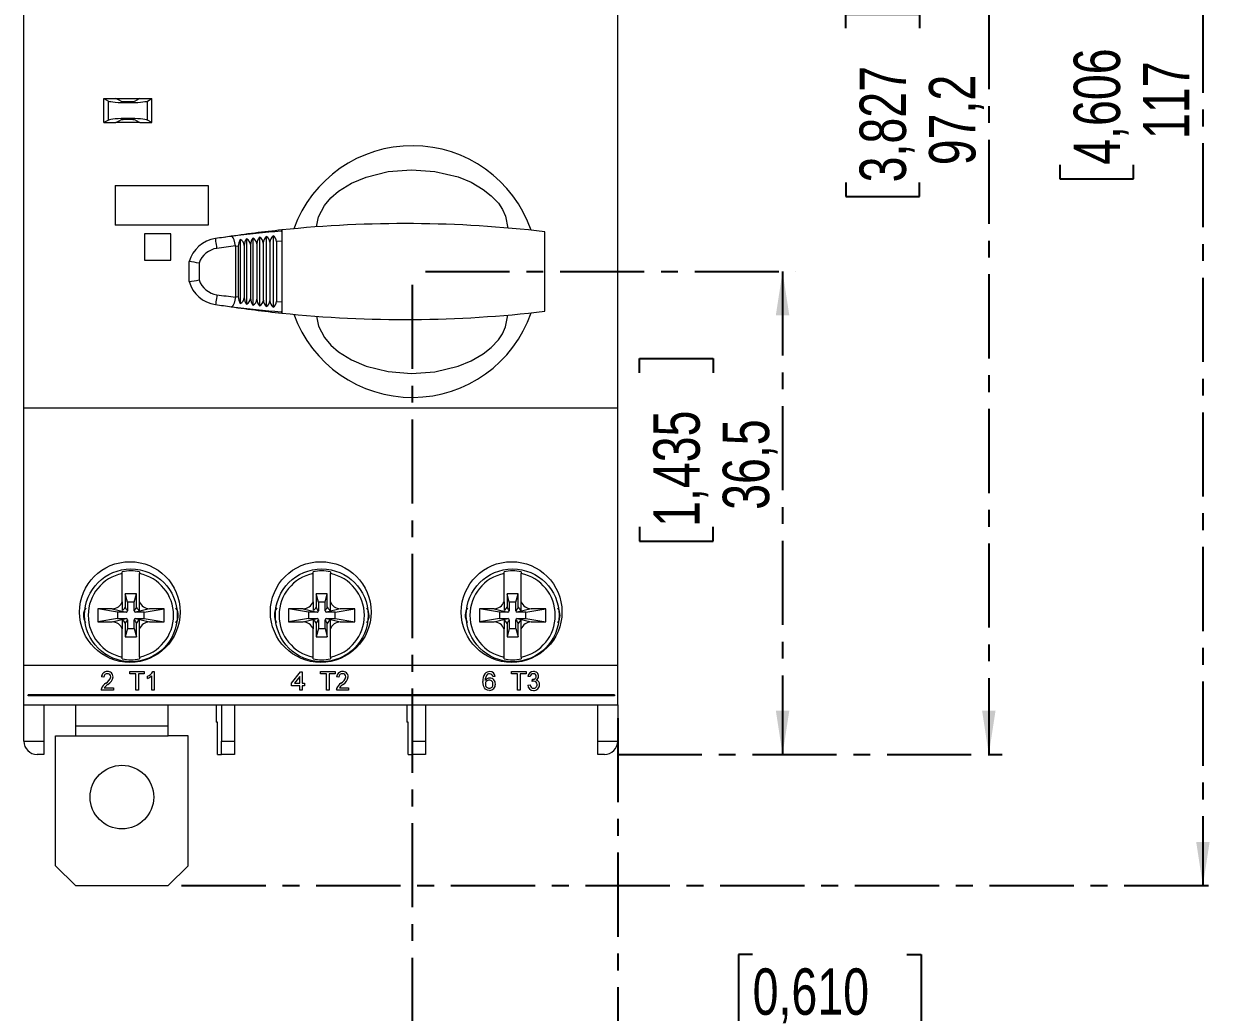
# Model space of a CAD drawing. Header units: millimetres. Extents: x 0 to 420, y 0 to 297.
# Drawn here: x 151.4 to 241.4, y 146.7 to 221.3 of the extents above; entities that cross this region are included whole.
import ezdxf

# ---------------------------------------------------------------- set-up
doc = ezdxf.new("R2010")
doc.units = ezdxf.units.MM
doc.linetypes.add('CENTER', pattern=[10.16, 6.35, -1.27, 1.27, -1.27])
doc.layers.add('CENTRO', color=7, linetype='CENTER')
doc.styles.add('SLDTEXTSTYLE3', font='TXT', dxfattribs={"width": 0.75})
doc.dimstyles.new('SLDDIMSTYLE0', dxfattribs={"dimtxt": 3.5, "dimasz": 3.302, "dimexe": 0, "dimexo": 0.0625, "dimgap": 0.875, "dimtad": 1, "dimdec": 1, "dimrnd": 1e-09, "dimzin": 12, "dimdsep": 46, "dimtxsty": 'SLDTEXTSTYLE3', "dimsah": 1, "dimcen": 0.09, "dimadec": 0, "dimazin": 3, "dimtfac": 1, "dimtdec": 1, "dimtofl": 0, "dimtmove": 0, "dimatfit": 3, "dimfxl": 1, "dimfrac": 2, "dimtolj": 1, "dimtzin": 12, "dimarcsym": 0})

# ---------------------------------------------------------------- blocks, each defined once
blk = doc.blocks.new('_D')
at = {"layer": 'CENTRO', "transparency": 16777216}
for p, q in [((196.243, 263.322), (225.243, 263.322)), ((224.243, 263.322), (224.243, 166.122)), ((213.451, 220.939), (213.451, 222.006)), ((213.451, 222.006), (219.007, 222.006)), ((219.007, 222.006), (219.007, 220.939)), ((213.451, 209.302), (213.451, 208.236)), ((219.007, 208.236), (219.007, 209.302)), ((213.451, 208.236), (219.007, 208.236)), ((196.243, 166.122), (225.243, 166.122))]:
    blk.add_line(p, q, dxfattribs=at)
for points in [[(224.243, 263.322), (223.735, 260.02), (224.751, 260.02)], [(224.243, 166.122), (224.751, 169.424), (223.735, 169.424)]]:
    blk.add_solid(points, dxfattribs=at)
at = {"layer": 'CENTRO', "transparency": 16777216, "char_height": 3.5, "attachment_point": 1, "rotation": 90, "style": 'SLDTEXTSTYLE3'}
for s, insert in [('3,827', (214.495, 209.302)), ('97,2', (219.732, 210.595))]:
    blk.add_mtext(s, dxfattribs=dict(at, insert=insert))
blk = doc.blocks.new('_D_1')
at = {"layer": 'CENTRO', "transparency": 16777216}
for p, q in [((180.743, 201.572), (180.743, 139.222)), ((196.243, 168.872), (196.243, 139.222)), ((206.425, 151.015), (205.358, 151.015)), ((205.358, 151.015), (205.358, 145.459)), ((218.062, 151.015), (219.129, 151.015)), ((219.129, 151.015), (219.129, 145.459)), ((205.358, 145.459), (206.425, 145.459)), ((219.129, 145.459), (218.062, 145.459)), ((180.743, 140.222), (196.243, 140.222)), ((196.243, 140.222), (221.488, 140.222))]:
    blk.add_line(p, q, dxfattribs=at)
for points in [[(180.743, 140.222), (184.045, 139.714), (184.045, 140.73)], [(196.243, 140.222), (192.941, 140.73), (192.941, 139.714)]]:
    blk.add_solid(points, dxfattribs=at)
at = {"layer": 'CENTRO', "transparency": 16777216, "char_height": 3.5, "attachment_point": 1, "style": 'SLDTEXTSTYLE3'}
for s, insert in [('0,610', (206.425, 149.971)), ('15,5', (207.718, 144.734))]:
    blk.add_mtext(s, dxfattribs=dict(at, insert=insert))
blk = doc.blocks.new('_D_2')
at = {"layer": 'CENTRO', "transparency": 16777216}
for p, q in [((181.743, 202.572), (209.684, 202.572)), ((208.684, 202.572), (208.684, 166.122)), ((197.891, 194.93), (197.891, 195.997)), ((197.891, 195.997), (203.447, 195.997)), ((203.447, 195.997), (203.447, 194.93)), ((197.891, 183.293), (197.891, 182.226)), ((203.447, 182.226), (203.447, 183.293)), ((197.891, 182.226), (203.447, 182.226)), ((196.243, 166.122), (209.684, 166.122))]:
    blk.add_line(p, q, dxfattribs=at)
for points in [[(208.684, 202.572), (208.176, 199.27), (209.192, 199.27)], [(208.684, 166.122), (209.192, 169.424), (208.176, 169.424)]]:
    blk.add_solid(points, dxfattribs=at)
at = {"layer": 'CENTRO', "transparency": 16777216, "char_height": 3.5, "attachment_point": 1, "rotation": 90, "style": 'SLDTEXTSTYLE3'}
for s, insert in [('1,435', (198.935, 183.293)), ('36,5', (204.172, 184.586))]:
    blk.add_mtext(s, dxfattribs=dict(at, insert=insert))
blk = doc.blocks.new('_D_3')
at = {"layer": 'CENTRO', "transparency": 16777216}
for p, q in [((193.343, 273.222), (241.395, 273.222)), ((240.395, 273.222), (240.395, 156.222)), ((229.602, 222.268), (229.602, 223.334)), ((229.602, 223.334), (235.158, 223.334)), ((235.158, 223.334), (235.158, 222.268)), ((229.602, 210.63), (229.602, 209.564)), ((235.158, 209.564), (235.158, 210.63)), ((229.602, 209.564), (235.158, 209.564)), ((163.343, 156.222), (241.395, 156.222))]:
    blk.add_line(p, q, dxfattribs=at)
for points in [[(240.395, 273.222), (239.887, 269.92), (240.903, 269.92)], [(240.395, 156.222), (240.903, 159.524), (239.887, 159.524)]]:
    blk.add_solid(points, dxfattribs=at)
at = {"layer": 'CENTRO', "transparency": 16777216, "char_height": 3.5, "attachment_point": 1, "rotation": 90, "style": 'SLDTEXTSTYLE3'}
for s, insert in [('4,606', (230.646, 210.63)), ('117', (235.883, 212.57))]:
    blk.add_mtext(s, dxfattribs=dict(at, insert=insert))

msp = doc.modelspace()

# ---------------------------------------------------------------- linework, layer by layer
at = {"color": 7, "linetype": 'Continuous', "lineweight": 15}
for p, q in [((151.443, 192.272), (151.443, 237.172)), ((196.243, 192.272), (196.243, 237.172)), ((157.477, 215.622), (157.82, 215.444)), ((157.477, 215.622), (158.393, 215.622)), ((157.477, 213.822), (157.477, 215.622)), ((157.82, 214.001), (157.82, 215.444)), ((158.727, 215.449), (158.393, 215.622)), ((158.393, 215.622), (160.193, 215.622)), ((160.193, 215.622), (159.86, 215.449)), ((160.193, 215.622), (161.11, 215.622)), ((160.766, 215.444), (161.11, 215.622)), ((160.766, 214.001), (160.766, 215.444)), ((161.11, 213.822), (161.11, 215.622)), ((157.82, 214.001), (157.477, 213.822)), ((157.477, 213.822), (158.393, 213.822)), ((158.393, 213.822), (158.727, 213.996)), ((160.193, 213.822), (158.393, 213.822)), ((159.86, 213.996), (160.193, 213.822)), ((160.193, 213.822), (161.11, 213.822)), ((161.11, 213.822), (160.766, 214.001)), ((158.343, 209.072), (158.343, 206.072)), ((158.343, 209.072), (165.343, 209.072)), ((165.343, 209.072), (165.343, 206.072)), ((165.343, 206.072), (158.343, 206.072)), ((160.543, 205.422), (160.543, 203.422)), ((162.543, 205.422), (160.543, 205.422)), ((162.543, 203.422), (162.543, 205.422)), ((166.817, 205.192), (166.555, 205.151)), ((166.817, 205.188), (166.817, 205.192)), ((168.729, 205.101), (168.729, 200.044)), ((169.226, 205.158), (169.226, 199.987)), ((169.733, 205.214), (169.733, 199.931)), ((170.246, 205.267), (170.246, 199.878)), ((170.851, 205.617), (170.913, 205.622)), ((170.913, 205.712), (170.913, 199.433)), ((170.913, 205.622), (170.913, 204.87)), ((190.743, 199.572), (190.743, 205.572)), ((167.413, 204.458), (167.41, 204.507)), ((167.623, 204.488), (167.413, 204.458)), ((167.413, 204.458), (167.413, 200.687)), ((167.623, 204.488), (167.623, 200.657)), ((167.775, 204.98), (167.775, 200.165)), ((168.073, 204.549), (168.073, 200.596)), ((168.245, 205.041), (168.245, 200.104)), ((168.54, 204.61), (168.54, 200.535)), ((169.02, 204.669), (169.02, 200.476)), ((169.511, 204.726), (169.511, 200.419)), ((170.01, 204.78), (170.01, 200.365)), ((170.913, 204.87), (170.513, 204.832)), ((170.513, 204.832), (170.513, 200.313)), ((170.913, 204.87), (170.913, 200.275)), ((160.543, 203.422), (162.543, 203.422)), ((163.913, 201.822), (163.913, 203.322)), ((164.663, 203.209), (164.663, 201.935)), ((167.41, 200.638), (167.413, 200.687)), ((167.413, 200.687), (167.623, 200.657)), ((166.817, 199.953), (166.817, 199.957)), ((170.513, 200.313), (170.913, 200.275)), ((170.913, 200.275), (170.913, 199.522)), ((170.913, 199.522), (170.851, 199.528)), ((151.443, 192.272), (196.243, 192.272)), ((151.443, 172.872), (151.443, 192.272)), ((196.243, 172.872), (196.243, 192.272)), ((158.868, 179.776), (158.868, 179.91)), ((160.168, 179.91), (160.168, 179.776)), ((173.268, 179.776), (173.268, 179.91)), ((174.568, 179.91), (174.568, 179.776)), ((187.668, 179.776), (187.668, 179.91)), ((188.968, 179.91), (188.968, 179.776)), ((158.868, 177.644), (158.868, 179.776)), ((160.168, 177.644), (160.168, 179.776)), ((173.268, 177.644), (173.268, 179.776)), ((174.568, 177.644), (174.568, 179.776)), ((187.668, 177.644), (187.668, 179.776)), ((188.968, 177.644), (188.968, 179.776)), ((159.099, 178.257), (159.099, 177.247)), ((159.268, 177.622), (159.099, 178.257)), ((159.938, 178.257), (159.099, 178.257)), ((159.768, 177.622), (159.938, 178.257)), ((159.938, 177.247), (159.938, 178.257)), ((173.499, 178.257), (173.499, 177.247)), ((173.668, 177.622), (173.499, 178.257)), ((174.338, 178.257), (173.499, 178.257)), ((174.168, 177.622), (174.338, 178.257)), ((174.338, 177.247), (174.338, 178.257)), ((187.899, 178.257), (187.899, 177.247)), ((188.068, 177.622), (187.899, 178.257)), ((188.738, 178.257), (187.899, 178.257)), ((188.568, 177.622), (188.738, 178.257)), ((188.738, 177.247), (188.738, 178.257)), ((158.868, 177.644), (158.868, 177.005)), ((159.268, 177.622), (159.268, 176.972)), ((159.768, 177.622), (159.268, 177.622)), ((159.768, 176.972), (159.768, 177.622)), ((160.168, 177.005), (160.168, 177.644)), ((173.268, 177.644), (173.268, 177.005)), ((173.668, 177.622), (173.668, 176.972)), ((174.168, 177.622), (173.668, 177.622)), ((174.168, 176.972), (174.168, 177.622)), ((174.568, 177.005), (174.568, 177.644)), ((187.668, 177.644), (187.668, 177.005)), ((188.068, 177.622), (188.068, 176.972)), ((188.568, 177.622), (188.068, 177.622)), ((188.568, 176.972), (188.568, 177.622)), ((188.968, 177.005), (188.968, 177.644)), ((158.518, 176.872), (157.018, 177.122)), ((158.118, 177.122), (157.018, 177.122)), ((157.018, 177.122), (157.018, 176.122)), ((158.518, 176.372), (157.018, 176.122)), ((158.118, 177.122), (159.168, 176.872)), ((158.118, 176.122), (159.168, 176.372)), ((159.168, 176.872), (158.518, 176.872)), ((158.518, 176.872), (158.518, 176.372)), ((158.518, 176.372), (159.168, 176.372)), ((160.918, 177.122), (159.868, 176.872)), ((160.518, 176.872), (159.868, 176.872)), ((159.868, 176.372), (160.918, 176.122)), ((159.868, 176.372), (160.518, 176.372)), ((160.518, 176.872), (162.018, 177.122)), ((160.518, 176.372), (160.518, 176.872)), ((160.518, 176.372), (162.018, 176.122)), ((162.018, 177.122), (160.918, 177.122)), ((162.018, 176.122), (162.018, 177.122)), ((171.418, 177.122), (171.418, 176.122)), ((172.918, 176.872), (171.418, 177.122)), ((172.518, 177.122), (171.418, 177.122)), ((172.918, 176.372), (171.418, 176.122)), ((172.518, 177.122), (173.568, 176.872)), ((172.518, 176.122), (173.568, 176.372)), ((172.918, 176.872), (172.918, 176.372)), ((173.568, 176.872), (172.918, 176.872)), ((172.918, 176.372), (173.568, 176.372)), ((175.318, 177.122), (174.268, 176.872)), ((174.918, 176.872), (174.268, 176.872)), ((174.268, 176.372), (174.918, 176.372)), ((174.268, 176.372), (175.318, 176.122)), ((174.918, 176.872), (176.418, 177.122)), ((174.918, 176.372), (174.918, 176.872)), ((174.918, 176.372), (176.418, 176.122)), ((176.418, 177.122), (175.318, 177.122)), ((176.418, 176.122), (176.418, 177.122)), ((186.918, 177.122), (185.818, 177.122)), ((185.818, 177.122), (185.818, 176.122)), ((187.318, 176.872), (185.818, 177.122)), ((187.318, 176.372), (185.818, 176.122)), ((186.918, 177.122), (187.968, 176.872)), ((186.918, 176.122), (187.968, 176.372)), ((187.318, 176.872), (187.318, 176.372)), ((187.968, 176.872), (187.318, 176.872)), ((187.318, 176.372), (187.968, 176.372)), ((189.718, 177.122), (188.668, 176.872)), ((189.318, 176.872), (188.668, 176.872)), ((188.668, 176.372), (189.718, 176.122)), ((188.668, 176.372), (189.318, 176.372)), ((189.318, 176.872), (190.818, 177.122)), ((189.318, 176.372), (189.318, 176.872)), ((189.318, 176.372), (190.818, 176.122)), ((190.818, 177.122), (189.718, 177.122)), ((190.818, 176.122), (190.818, 177.122)), ((157.018, 176.122), (158.118, 176.122)), ((158.868, 176.24), (158.868, 175.601)), ((158.868, 173.469), (158.868, 175.601)), ((159.099, 175.998), (159.099, 174.988)), ((159.268, 175.622), (159.099, 174.988)), ((159.268, 176.272), (159.268, 175.622)), ((159.268, 175.622), (159.768, 175.622)), ((159.768, 175.622), (159.768, 176.272)), ((159.768, 175.622), (159.938, 174.988)), ((159.938, 174.988), (159.938, 175.998)), ((160.168, 175.601), (160.168, 176.24)), ((160.168, 173.469), (160.168, 175.601)), ((160.918, 176.122), (162.018, 176.122)), ((171.418, 176.122), (172.518, 176.122)), ((173.268, 176.24), (173.268, 175.601)), ((173.268, 173.469), (173.268, 175.601)), ((173.499, 175.998), (173.499, 174.988)), ((173.668, 175.622), (173.499, 174.988)), ((173.668, 176.272), (173.668, 175.622)), ((173.668, 175.622), (174.168, 175.622)), ((174.168, 175.622), (174.168, 176.272)), ((174.168, 175.622), (174.338, 174.988)), ((174.338, 174.988), (174.338, 175.998)), ((174.568, 175.601), (174.568, 176.24)), ((174.568, 173.469), (174.568, 175.601)), ((175.318, 176.122), (176.418, 176.122)), ((185.818, 176.122), (186.918, 176.122)), ((187.668, 176.24), (187.668, 175.601)), ((187.668, 173.469), (187.668, 175.601)), ((187.899, 175.998), (187.899, 174.988)), ((188.068, 175.622), (187.899, 174.988)), ((188.068, 176.272), (188.068, 175.622)), ((188.068, 175.622), (188.568, 175.622)), ((188.568, 175.622), (188.568, 176.272)), ((188.568, 175.622), (188.738, 174.988)), ((188.738, 174.988), (188.738, 175.998)), ((188.968, 175.601), (188.968, 176.24)), ((188.968, 173.469), (188.968, 175.601)), ((189.718, 176.122), (190.818, 176.122)), ((159.099, 174.988), (159.938, 174.988)), ((173.499, 174.988), (174.338, 174.988)), ((187.899, 174.988), (188.738, 174.988)), ((151.443, 172.872), (196.243, 172.872)), ((151.443, 169.872), (151.443, 172.872)), ((158.868, 173.335), (158.868, 173.469)), ((160.168, 173.469), (160.168, 173.335)), ((173.268, 173.335), (173.268, 173.469)), ((174.568, 173.469), (174.568, 173.335)), ((187.668, 173.335), (187.668, 173.469)), ((188.968, 173.469), (188.968, 173.335)), ((196.243, 169.872), (196.243, 172.872)), ((157.478, 171.96), (157.299, 171.978)), ((159.434, 172.211), (159.434, 172.372)), ((159.434, 172.372), (160.529, 172.372)), ((159.883, 172.211), (159.434, 172.211)), ((159.883, 170.972), (159.883, 172.211)), ((160.529, 172.211), (160.081, 172.211)), ((160.081, 172.211), (160.081, 170.972)), ((160.529, 172.372), (160.529, 172.211)), ((160.781, 171.857), (160.781, 172.022)), ((161.104, 170.972), (161.104, 172.063)), ((161.168, 172.372), (161.283, 172.372)), ((161.283, 172.372), (161.283, 170.972)), ((171.645, 171.493), (172.309, 172.355)), ((172.255, 171.997), (171.866, 171.493)), ((172.255, 171.493), (172.255, 171.997)), ((172.309, 172.355), (172.434, 172.355)), ((172.434, 172.355), (172.434, 171.493)), ((173.834, 172.211), (173.834, 172.372)), ((173.834, 172.372), (174.929, 172.372)), ((174.283, 172.211), (173.834, 172.211)), ((174.283, 170.972), (174.283, 172.211)), ((174.929, 172.211), (174.481, 172.211)), ((174.481, 172.211), (174.481, 170.972)), ((174.929, 172.372), (174.929, 172.211)), ((175.216, 171.96), (175.037, 171.978)), ((186.996, 172.013), (186.816, 171.996)), ((188.234, 172.372), (189.329, 172.372)), ((188.234, 172.211), (188.234, 172.372)), ((188.683, 172.211), (188.234, 172.211)), ((188.683, 170.972), (188.683, 172.211)), ((189.329, 172.211), (188.881, 172.211)), ((188.881, 172.211), (188.881, 170.972)), ((189.329, 172.372), (189.329, 172.211)), ((189.652, 171.996), (189.473, 172.013)), ((158.196, 170.972), (157.281, 170.972)), ((157.511, 171.152), (158.196, 171.152)), ((158.196, 171.152), (158.196, 170.972)), ((160.081, 170.972), (159.883, 170.972)), ((161.283, 170.972), (161.104, 170.972)), ((171.645, 171.313), (171.645, 171.493)), ((172.255, 171.313), (171.645, 171.313)), ((171.866, 171.493), (172.255, 171.493)), ((172.255, 170.972), (172.255, 171.313)), ((172.434, 170.972), (172.255, 170.972)), ((172.434, 171.493), (172.614, 171.493)), ((172.614, 171.313), (172.434, 171.313)), ((172.434, 171.313), (172.434, 170.972)), ((172.614, 171.493), (172.614, 171.313)), ((174.481, 170.972), (174.283, 170.972)), ((175.934, 170.972), (175.019, 170.972)), ((175.25, 171.152), (175.934, 171.152)), ((175.934, 171.152), (175.934, 170.972)), ((188.881, 170.972), (188.683, 170.972)), ((189.455, 171.349), (189.634, 171.367)), ((189.794, 171.637), (189.813, 171.798)), ((196.013, 170.621), (151.768, 170.621)), ((151.768, 170.536), (151.768, 170.621)), ((196.013, 170.536), (151.768, 170.536)), ((196.013, 170.621), (196.013, 170.536)), ((151.443, 169.872), (196.243, 169.872)), ((151.443, 167.122), (151.443, 169.872)), ((152.943, 169.872), (152.943, 167.122)), ((155.343, 169.872), (155.343, 168.272)), ((162.343, 168.272), (162.343, 169.872)), ((165.943, 169.872), (165.943, 168.551)), ((166.343, 169.872), (166.343, 167.122)), ((167.343, 169.872), (167.343, 167.122)), ((180.343, 169.872), (180.343, 168.551)), ((180.743, 169.872), (180.743, 167.122)), ((181.743, 169.872), (181.743, 167.122)), ((194.743, 167.122), (194.743, 169.872)), ((196.243, 169.872), (196.243, 167.122)), ((155.343, 168.272), (162.343, 168.272)), ((155.343, 168.272), (155.343, 167.522)), ((162.343, 167.522), (162.343, 168.272)), ((166.043, 168.551), (165.943, 168.551)), ((166.043, 166.122), (166.043, 168.551)), ((180.443, 168.551), (180.343, 168.551)), ((180.443, 166.122), (180.443, 168.551)), ((153.843, 157.722), (153.843, 167.522)), ((153.843, 167.522), (155.343, 167.522)), ((155.343, 167.522), (162.343, 167.522)), ((163.843, 167.522), (162.343, 167.522)), ((163.843, 157.722), (163.843, 167.522)), ((151.443, 167.122), (152.943, 167.122)), ((152.943, 167.122), (152.943, 166.122)), ((166.343, 167.122), (167.343, 167.122)), ((166.343, 166.122), (166.343, 167.122)), ((167.343, 167.122), (167.343, 166.122)), ((180.743, 167.122), (181.743, 167.122)), ((180.743, 166.122), (180.743, 167.122)), ((181.743, 167.122), (181.743, 166.122)), ((194.743, 167.122), (196.243, 167.122)), ((194.743, 166.122), (194.743, 167.122)), ((152.943, 166.122), (152.443, 166.122)), ((166.043, 166.122), (166.343, 166.122)), ((167.343, 166.122), (166.343, 166.122)), ((180.443, 166.122), (180.743, 166.122)), ((181.743, 166.122), (180.743, 166.122)), ((195.243, 166.122), (194.743, 166.122)), ((153.843, 157.722), (155.343, 156.222)), ((162.343, 156.222), (163.843, 157.722)), ((155.343, 156.222), (162.343, 156.222))]:
    msp.add_line(p, q, dxfattribs=at)
at = {"color": 7, "linetype": 'Continuous', "lineweight": 15, "flags": 128}
for points in [[(173.525, 205.945), (173.679, 206.7), (174.122, 207.556), (174.605, 208.13), (175.187, 208.635), (176.171, 209.245), (177.266, 209.705), (178.932, 210.116), (180.692, 210.259), (182.448, 210.133), (184.205, 209.711), (185.18, 209.312), (186.108, 208.773), (186.708, 208.297), (187.241, 207.724), (187.549, 207.266), (187.788, 206.754), (187.966, 205.857)], [(167.41, 204.507), (167.369, 204.745), (167.311, 204.954), (167.242, 205.114), (167.169, 205.208), (167.118, 205.226), (167.116, 205.226)], [(166.012, 204.323), (165.992, 204.467), (165.973, 204.607), (165.955, 204.735), (165.939, 204.848), (165.926, 204.94), (165.916, 205.009), (165.91, 205.051), (165.908, 205.065)], [(166.012, 200.822), (165.992, 200.677), (165.973, 200.538), (165.955, 200.41), (165.939, 200.297), (165.926, 200.205), (165.916, 200.136), (165.91, 200.094), (165.908, 200.08)], [(167.41, 200.638), (167.369, 200.4), (167.311, 200.191), (167.242, 200.031), (167.169, 199.937), (167.118, 199.919), (167.116, 199.919)], [(173.525, 199.2), (173.679, 198.445), (174.122, 197.589), (174.605, 197.015), (175.187, 196.51), (176.171, 195.9), (177.266, 195.44), (178.932, 195.029), (180.692, 194.886), (182.448, 195.012), (184.205, 195.434), (185.18, 195.833), (186.108, 196.371), (186.708, 196.847), (187.241, 197.421), (187.549, 197.879), (187.788, 198.391), (187.966, 199.288)], [(159.268, 176.972), (159.268, 176.972), (159.268, 176.971), (159.268, 176.971), (159.268, 176.97), (159.267, 176.97), (159.264, 176.972), (159.251, 176.99), (159.2, 177.074), (159.099, 177.247)], [(159.938, 177.247), (159.85, 177.097), (159.822, 177.05), (159.804, 177.019), (159.792, 177), (159.784, 176.987), (159.779, 176.98), (159.775, 176.975), (159.773, 176.972), (159.772, 176.971), (159.771, 176.97), (159.77, 176.97), (159.769, 176.97), (159.769, 176.97), (159.769, 176.97), (159.769, 176.971), (159.768, 176.971), (159.768, 176.972), (159.768, 176.972), (159.768, 176.972)], [(173.668, 176.972), (173.668, 176.972), (173.668, 176.971), (173.668, 176.971), (173.668, 176.97), (173.667, 176.97), (173.664, 176.972), (173.651, 176.99), (173.6, 177.074), (173.499, 177.247)], [(174.338, 177.247), (174.25, 177.097), (174.222, 177.05), (174.204, 177.019), (174.192, 177), (174.184, 176.987), (174.179, 176.98), (174.175, 176.975), (174.173, 176.972), (174.172, 176.971), (174.171, 176.97), (174.17, 176.97), (174.169, 176.97), (174.169, 176.97), (174.169, 176.97), (174.169, 176.971), (174.168, 176.971), (174.168, 176.972), (174.168, 176.972), (174.168, 176.972)], [(188.068, 176.972), (188.068, 176.972), (188.068, 176.971), (188.068, 176.971), (188.068, 176.97), (188.067, 176.97), (188.064, 176.972), (188.051, 176.99), (188, 177.074), (187.899, 177.247)], [(188.738, 177.247), (188.65, 177.097), (188.622, 177.05), (188.604, 177.019), (188.592, 177), (188.584, 176.987), (188.579, 176.98), (188.575, 176.975), (188.573, 176.972), (188.572, 176.971), (188.571, 176.97), (188.57, 176.97), (188.569, 176.97), (188.569, 176.97), (188.569, 176.97), (188.569, 176.971), (188.568, 176.971), (188.568, 176.972), (188.568, 176.972), (188.568, 176.972)], [(159.099, 175.998), (159.187, 176.148), (159.215, 176.195), (159.233, 176.226), (159.245, 176.245), (159.253, 176.258), (159.258, 176.265), (159.261, 176.27), (159.264, 176.273), (159.265, 176.274), (159.266, 176.275), (159.267, 176.275), (159.267, 176.275), (159.268, 176.275), (159.268, 176.275), (159.268, 176.274), (159.268, 176.274), (159.268, 176.273), (159.268, 176.273), (159.268, 176.272)], [(159.768, 176.272), (159.768, 176.273), (159.768, 176.274), (159.769, 176.274), (159.769, 176.275), (159.77, 176.275), (159.773, 176.273), (159.786, 176.255), (159.837, 176.171), (159.938, 175.998)], [(173.499, 175.998), (173.587, 176.148), (173.615, 176.195), (173.633, 176.226), (173.645, 176.245), (173.653, 176.258), (173.658, 176.265), (173.661, 176.27), (173.664, 176.273), (173.665, 176.274), (173.666, 176.275), (173.667, 176.275), (173.667, 176.275), (173.668, 176.275), (173.668, 176.275), (173.668, 176.274), (173.668, 176.274), (173.668, 176.273), (173.668, 176.273), (173.668, 176.272)], [(174.168, 176.272), (174.168, 176.273), (174.168, 176.274), (174.169, 176.274), (174.169, 176.275), (174.17, 176.275), (174.173, 176.273), (174.186, 176.255), (174.237, 176.171), (174.338, 175.998)], [(187.899, 175.998), (187.987, 176.148), (188.015, 176.195), (188.033, 176.226), (188.045, 176.245), (188.053, 176.258), (188.058, 176.265), (188.061, 176.27), (188.064, 176.273), (188.065, 176.274), (188.066, 176.275), (188.067, 176.275), (188.067, 176.275), (188.068, 176.275), (188.068, 176.275), (188.068, 176.274), (188.068, 176.274), (188.068, 176.273), (188.068, 176.273), (188.068, 176.272)], [(188.568, 176.272), (188.568, 176.273), (188.568, 176.274), (188.569, 176.274), (188.569, 176.275), (188.57, 176.275), (188.573, 176.273), (188.586, 176.255), (188.637, 176.171), (188.738, 175.998)], [(189.839, 171.796), (189.946, 171.813), (190.026, 171.853), (190.068, 171.894), (190.093, 171.945), (190.101, 172.011)], [(186.571, 170.955), (186.418, 170.977), (186.284, 171.048), (186.194, 171.141), (186.117, 171.309), (186.081, 171.628)]]:
    msp.add_lwpolyline(points, dxfattribs=at)
at = {"color": 7, "linetype": 'Continuous', "lineweight": 15}
for centre, radius in [((159.443, 176.872), 3.8), ((159.518, 176.622), 3.5), ((173.843, 176.872), 3.8), ((173.918, 176.622), 3.5), ((188.243, 176.872), 3.8), ((188.318, 176.622), 3.5), ((158.843, 162.902), 2.4)]:
    msp.add_circle(centre, radius, dxfattribs=at)
for centre, radius, start, end in [((180.743, 202.572), 9.5, 19.14107, 160.13555), ((180.198, 116.192), 90, 83.2712, 95.92136), ((178.353, 116.031), 89.9, 97.18021, 97.95672), ((180.198, 116.192), 90, 95.92136, 98.55013), ((178.353, 116.029), 89.901, 94.78684, 97.1802), ((169.33, 204.587), 0.79, 139.49044, 178.37226), ((168.481, 204.619), 0.542, 5.24752, 62.69061), ((169.768, 204.642), 0.748, 136.38917, 177.98368), ((168.969, 204.679), 0.544, 4.92267, 61.75172), ((170.226, 204.695), 0.716, 133.57397, 177.5788), ((169.463, 204.737), 0.548, 4.52433, 60.54888), ((170.699, 204.746), 0.69, 131.04055, 177.16739), ((169.962, 204.792), 0.553, 4.0597, 59.07369), ((166.243, 202.669), 2.42, 97.95672, 164.32504), ((166.243, 202.669), 1.67, 97.95672, 161.10397), ((178.353, 116.031), 89.15, 97.05039, 97.95672), ((168.543, 204.473), 0.921, 146.56052, 179.0614), ((167.537, 204.496), 0.539, 5.65245, 63.80457), ((168.919, 204.53), 0.846, 142.88108, 178.73426), ((168.003, 204.558), 0.54, 5.49177, 63.37377), ((160.232, 176.343), 27.229, 80.63372, 82.22974), ((160.229, 228.821), 27.248, 277.7709, 279.36579), ((166.243, 202.476), 2.42, 195.67496, 262.04328), ((166.243, 202.476), 1.67, 198.89603, 262.04328), ((178.353, 289.114), 89.15, 262.04328, 262.94961), ((168.551, 200.675), 0.928, 181.07942, 213.29866), ((167.568, 200.627), 0.506, 294.09332, 356.44954), ((168.928, 200.618), 0.855, 181.46292, 216.92174), ((178.353, 289.114), 89.9, 262.04328, 262.81979), ((180.198, 288.953), 90, 261.44987, 264.07864), ((178.353, 289.113), 89.898, 262.81976, 265.2132), ((168.034, 200.566), 0.508, 294.56938, 356.56509), ((169.34, 200.562), 0.8, 181.87982, 220.25755), ((168.511, 200.505), 0.51, 295.32116, 356.74071), ((169.779, 200.507), 0.759, 182.31685, 223.3103), ((168.999, 200.446), 0.513, 296.354, 356.97161), ((170.237, 200.454), 0.726, 182.75995, 226.08727), ((169.492, 200.39), 0.518, 297.67631, 357.25048), ((170.71, 200.404), 0.701, 183.19546, 228.5966), ((169.989, 200.336), 0.525, 299.29778, 357.56883), ((180.198, 288.952), 90, 264.07864, 276.7288), ((180.743, 202.572), 9.5, 199.86445, 340.85893), ((159.518, 176.622), 3.351, 78.81624, 101.18376), ((173.918, 176.622), 3.351, 78.81624, 101.18376), ((188.318, 176.622), 3.351, 78.81624, 101.18376), ((159.518, 176.622), 3.22, 101.64581, 258.35419), ((159.518, 176.622), 3.22, 281.64581, 78.35419), ((173.918, 176.622), 3.22, 101.64581, 258.35419), ((173.918, 176.622), 3.22, 281.64581, 78.35419), ((188.318, 176.622), 3.22, 101.64581, 258.35419), ((188.318, 176.622), 3.22, 281.64581, 78.35419), ((158.118, 177.922), 0.8, 270, 339.63587), ((158.724, 177.374), 0.396, 291.3511, 341.19098), ((160.313, 177.374), 0.396, 198.80717, 248.65076), ((160.918, 177.922), 0.8, 200.36413, 270), ((172.518, 177.922), 0.8, 270, 339.63587), ((173.124, 177.374), 0.396, 291.3509, 341.19127), ((174.713, 177.374), 0.396, 198.80737, 248.65046), ((175.318, 177.922), 0.8, 200.36413, 270), ((186.918, 177.922), 0.8, 270, 339.63587), ((187.524, 177.374), 0.396, 291.35071, 341.19159), ((189.113, 177.374), 0.396, 198.80713, 248.65056), ((189.718, 177.922), 0.8, 200.36413, 270), ((156.943, 176.626), 1.002, 145.17777, 212.34104), ((159.168, 176.972), 0.1, 270, 0), ((159.168, 176.272), 0.1, 0, 90), ((159.868, 176.972), 0.1, 180, 270), ((159.868, 176.272), 0.1, 90, 180), ((162.088, 176.619), 1.006, 325.76436, 34.40089), ((171.343, 176.626), 1.002, 145.17834, 212.34052), ((173.568, 176.972), 0.1, 270, 0), ((173.568, 176.272), 0.1, 0, 90), ((174.268, 176.972), 0.1, 180, 270), ((174.268, 176.272), 0.1, 90, 180), ((176.488, 176.619), 1.006, 325.7641, 34.4011), ((185.743, 176.626), 1.002, 145.1783, 212.34051), ((187.968, 176.972), 0.1, 270, 0), ((187.968, 176.272), 0.1, 0, 90), ((188.668, 176.972), 0.1, 180, 270), ((188.668, 176.272), 0.1, 90, 180), ((190.888, 176.619), 1.006, 325.76412, 34.40113), ((158.118, 175.322), 0.8, 20.36413, 90), ((158.724, 175.871), 0.396, 18.80704, 68.65), ((160.313, 175.871), 0.396, 111.35036, 161.1926), ((160.918, 175.322), 0.8, 90, 159.63587), ((172.518, 175.322), 0.8, 20.36413, 90), ((173.124, 175.871), 0.396, 18.80725, 68.6497), ((174.713, 175.871), 0.396, 111.35039, 161.19267), ((175.318, 175.322), 0.8, 90, 159.63587), ((186.918, 175.322), 0.8, 20.36413, 90), ((187.524, 175.871), 0.396, 18.80716, 68.64965), ((189.113, 175.871), 0.396, 111.35018, 161.193), ((189.718, 175.322), 0.8, 90, 159.63587), ((159.518, 176.622), 3.351, 258.81624, 281.18376), ((173.918, 176.622), 3.351, 258.81624, 281.18376), ((188.318, 176.622), 3.351, 258.81624, 281.18376), ((157.718, 171.954), 0.42, 85.95167, 176.74372), ((157.721, 171.968), 0.243, 84.82039, 182.06995), ((157.31, 172.126), 0.703, 296.37963, 348.3689), ((157.76, 171.972), 0.239, 2.91823, 93.87743), ((157.786, 171.982), 0.392, 0.60594, 95.60145), ((157.385, 172.104), 0.801, 300.29587, 351.56523), ((160.419, 172.811), 0.867, 294.61472, 329.63409), ((160.372, 172.852), 1.076, 292.31122, 312.83708), ((175.456, 171.954), 0.42, 85.95175, 176.74348), ((175.46, 171.968), 0.243, 84.82045, 182.06979), ((175.048, 172.126), 0.703, 296.37996, 348.3686), ((175.498, 171.972), 0.239, 2.91857, 93.87707), ((175.524, 171.982), 0.392, 0.60583, 95.60144), ((175.124, 172.104), 0.801, 300.29578, 351.56551), ((186.97, 171.709), 0.893, 145.58977, 185.20403), ((186.576, 171.923), 0.45, 88.03371, 139.78301), ((186.802, 171.772), 0.547, 133.34486, 187.1988), ((186.598, 171.486), 0.401, 89.6572, 147.29786), ((186.579, 171.914), 0.297, 89.72179, 120.66452), ((186.584, 171.978), 0.232, 43.71416, 90.88509), ((186.609, 171.984), 0.388, 4.28995, 92.48265), ((186.589, 171.462), 0.426, 356.14077, 88.49477), ((186.512, 171.945), 0.308, 9.48792, 39.07989), ((189.876, 171.967), 0.405, 89.05761, 173.4249), ((189.886, 171.976), 0.235, 89.63751, 175.23481), ((189.911, 172.004), 0.37, 1.98944, 94.43888), ((189.899, 172.009), 0.202, 0.40342, 93.17103), ((189.974, 172.023), 0.307, 292.20201, 358.75087), ((157.632, 170.983), 0.352, 161.10222, 181.73484), ((158.146, 170.742), 0.918, 124.79596, 157.2685), ((158.944, 169.894), 1.907, 127.27019, 138.7305), ((175.37, 170.983), 0.352, 161.10118, 181.7362), ((175.884, 170.742), 0.918, 124.79566, 157.26878), ((176.683, 169.894), 1.907, 127.26972, 138.73065), ((186.56, 171.417), 0.301, 176.08469, 269.55366), ((186.541, 171.446), 0.281, 87.97119, 181.75155), ((186.562, 171.453), 0.273, 354.71085, 92.41923), ((186.555, 171.397), 0.281, 270.49053, 6.32556), ((186.57, 171.4), 0.446, 270.2333, 4.29769), ((189.877, 171.378), 0.423, 183.83356, 271.77381), ((189.897, 171.379), 0.263, 182.57436, 269.92741), ((189.923, 171.219), 0.437, 91.59081, 107.06722), ((189.848, 172.088), 0.292, 263.11152, 268.18534), ((189.908, 171.398), 0.444, 267.7208, 359.39088), ((189.905, 171.384), 0.268, 268.33739, 2.29946), ((189.919, 171.401), 0.254, 358.55984, 91.86987), ((190.014, 171.409), 0.339, 357.48214, 77.07214), ((152.443, 167.122), 1, 180, 270), ((195.243, 167.122), 1, 270, 0)]:
    msp.add_arc(centre, radius, start, end, dxfattribs=at)
for centre, major_axis, start_param, end_param in [((159.293, 215.472), (1.5, 0), 3.331906, 6.092872), ((159.293, 215.46), (0.577, 0), 3.331906, 6.092872), ((159.293, 213.972), (1.5, 0), 0.190314, 2.951279), ((159.293, 213.985), (0.577, 0), 0.190314, 2.951279)]:
    msp.add_ellipse(centre, major_axis=major_axis, ratio=0.1, start_param=start_param, end_param=end_param, dxfattribs=at)

# ---------------------------------------------------------------- dimensions: what is measured, and where the dimension line sits
at = {"layer": 'CENTRO'}
for base, p1, p2, picture, middle in [((240.395, 156.222), (192.343, 273.222), (162.343, 156.222), '_D_3', (240.395, 216.449)), ((224.243, 166.122), (195.243, 263.322), (195.243, 166.122), '_D', (224.243, 215.121)), ((208.683607313, 166.122466444), (180.743410864, 202.572466445), (195.243410864, 166.122466444), '_D_2', (208.683607313, 189.111592776))]:
    dim = msp.add_linear_dim(base=base, p1=p1, p2=p2, angle=90, dimstyle='SLDDIMSTYLE0', dxfattribs=at)
    dim.commit()
    dim.dimension.update_dxf_attribs({"geometry": picture, "text_midpoint": middle, "dimtype": 160})
dim = msp.add_linear_dim(base=(196.243, 140.222), p1=(180.743, 202.572), p2=(196.243, 169.872), dimstyle='SLDDIMSTYLE0', dxfattribs=at)
dim.commit()
dim.dimension.update_dxf_attribs({"geometry": '_D_1', "text_midpoint": (212.243, 140.222), "dimtype": 160})

doc.saveas('drawing.dxf')
